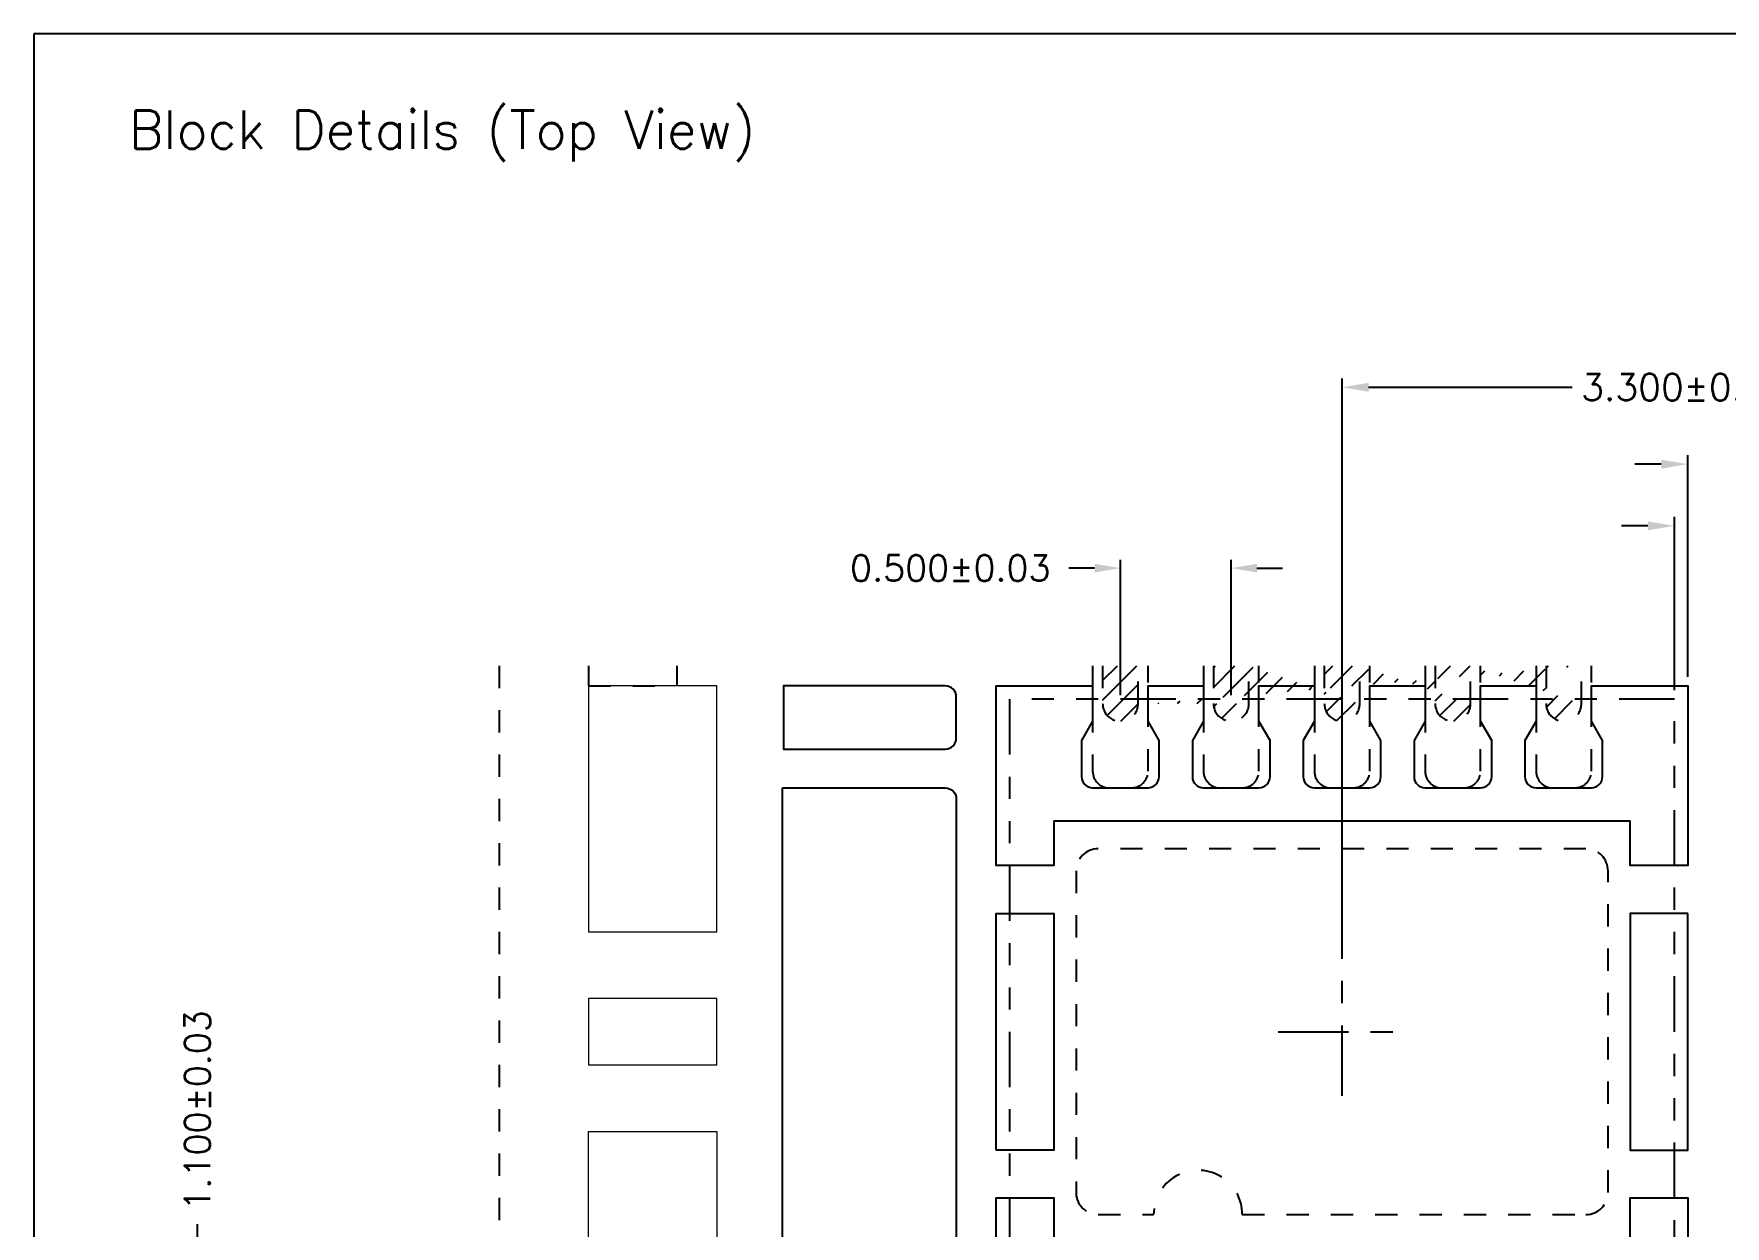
# Model space of a CAD drawing. Extents: x -347 to 20, y -460 to 3.
# Drawn here: x -16.8 to -9.17, y -2.26 to 3.11 of the extents above; entities that cross this region are included whole.
import ezdxf

# ---------------------------------------------------------------- set-up
doc = ezdxf.new("R2010")
doc.units = 0
doc.header["$MEASUREMENT"] = 0
for name, pattern in [('CENTER', [50.800000000000004, 31.75, -6.35, 6.35, -6.35]), ('HIDDEN', [0.375, 0.25, -0.125]), ('PHANTOM', [2.5, 1.25, -0.25, 0.25, -0.25, 0.25, -0.25])]:
    doc.linetypes.add(name, pattern=pattern)
doc.layers.get('DEFPOINTS').update_dxf_attribs({"linetype": 'CONTINUOUS'})
for name, color, linetype in [('1D', 4, 'CONTINUOUS'), ('2', 7, 'CONTINUOUS'), ('2D', 4, 'CONTINUOUS'), ('3D', 4, 'CONTINUOUS'), ('TEMPLATE', 6, 'CONTINUOUS')]:
    doc.layers.add(name, color=color, linetype=linetype)
doc.styles.add('simplex', font='SIMPLEX.SHX')
doc.dimstyles.get("Standard").update_dxf_attribs({"dimscale": 0, "dimtxt": 0.058, "dimasz": 0.058, "dimexe": 0.019, "dimexo": 0.019, "dimgap": 0.019, "dimtad": 0, "dimdec": 3, "dimzin": 0, "dimdsep": 46, "dimtxsty": 'simplex', "dimcen": 0.019, "dimclrd": 4, "dimclre": 256, "dimclrt": 4, "dimadec": 1, "dimazin": 0, "dimtfac": 1, "dimtdec": 3, "dimtofl": 0, "dimtmove": 0, "dimatfit": 0, "dimfxl": 1, "dimtolj": 1, "dimtzin": 0, "dimlwd": -1, "dimlwe": -1, "dimarcsym": 0})

# ---------------------------------------------------------------- blocks, each defined once
blk = doc.blocks.new('*D11')
at = {"layer": '1D', "color": 4, "linetype": 'ByBlock', "transparency": 16777216}
for p, q in [((-16.05910428934659, -2.371445875798357), (-16.05910428934659, -2.255445875798358)), ((-16.05910428934659, -3.703445875798481), (-16.05910428934659, -3.819445875798481))]:
    blk.add_line(p, q, dxfattribs=at)
at = {"layer": '1D', "linetype": 'ByBlock', "transparency": 16777216}
for p, q in [((-11.98391896788505, -2.487445875798357), (-16.09710428934659, -2.487445875798358)), ((-11.98391896788504, -3.58744587579848), (-16.09710428934659, -3.587445875798481))]:
    blk.add_line(p, q, dxfattribs=at)
at = {"layer": '1D', "color": 4, "linetype": 'ByBlock', "transparency": 16777216}
for points in [[(-16.07843762267992, -2.371445875798357), (-16.03977095601325, -2.371445875798357), (-16.05910428934659, -2.487445875798358)], [(-16.07843762267992, -3.703445875798481), (-16.03977095601325, -3.703445875798481), (-16.05910428934659, -3.587445875798481)]]:
    blk.add_solid(points, dxfattribs=at)
at = {"layer": 'DEFPOINTS', "color": 0, "linetype": 'ByBlock', "transparency": 16777216}
for p in [(-16.05910428934659, -2.487445875798358), (-11.94591896788505, -2.487445875798357), (-11.94591896788504, -3.58744587579848)]:
    blk.add_point(p, dxfattribs=at)
at = {"layer": '1D', "color": 4, "linetype": 'ByBlock', "transparency": 16777216, "insert": (-16.05910428934658, -1.742398256750734), "char_height": 0.116, "attachment_point": 5, "rotation": 90, "style": 'simplex'}
blk.add_mtext('\\A1;1.100±0.03', dxfattribs=at)
blk = doc.blocks.new('*D12')
at = {"layer": '1D', "color": 4, "linetype": 'ByBlock', "transparency": 16777216}
for p, q in [((-12.01191896788507, 0.7035487418493176), (-12.12791896788507, 0.7035487418493176)), ((-11.27991896788507, 0.7035487418493176), (-11.16391896788507, 0.7035487418493176))]:
    blk.add_line(p, q, dxfattribs=at)
at = {"layer": '1D', "linetype": 'ByBlock', "transparency": 16777216}
for p, q in [((-11.89591896788507, 0.1305541242016437), (-11.89591896788507, 0.7415487418493176)), ((-11.39591896788507, 0.1305541242016437), (-11.39591896788507, 0.7415487418493176))]:
    blk.add_line(p, q, dxfattribs=at)
at = {"layer": '1D', "color": 4, "linetype": 'ByBlock', "transparency": 16777216}
for points in [[(-12.01191896788507, 0.7228820751826509), (-12.01191896788507, 0.6842154085159843), (-11.89591896788507, 0.7035487418493176)], [(-11.27991896788507, 0.7228820751826509), (-11.27991896788507, 0.6842154085159843), (-11.39591896788507, 0.7035487418493176)]]:
    blk.add_solid(points, dxfattribs=at)
at = {"layer": 'DEFPOINTS', "color": 0, "linetype": 'ByBlock', "transparency": 16777216}
for p in [(-11.89591896788507, 0.7035487418493176), (-11.89591896788507, 0.09255412420164372), (-11.39591896788507, 0.09255412420164372)]:
    blk.add_point(p, dxfattribs=at)
at = {"layer": '1D', "color": 4, "linetype": 'ByBlock', "transparency": 16777216, "insert": (-12.66306182502793, 0.7035487418493176), "char_height": 0.116, "width": 0.464, "attachment_point": 5, "style": 'simplex'}
blk.add_mtext('\\A1;0.500±0.03', dxfattribs=at)

msp = doc.modelspace()

# ---------------------------------------------------------------- hatches: boundary and pattern name
at = {"layer": '3D', "linetype": 'ByBlock'}
h = msp.add_hatch(dxfattribs=at)
h.set_pattern_fill('ANSI31', color=4, scale=0.5)
h.set_pattern_definition([(45, (-3.068121561531427, 0), (-0.04419417382415922, 0.04419417382415922), [])])
edge = h.paths.add_edge_path()
edge.add_line((-11.47591896788503, 0.2625541242018419), (-11.47591896788508, 0.09255412420165054))
edge.add_arc((-11.39591896788507, 0.09255412420164372), 0.0800000000000125, 179.9999999999951, 360.0000000000048)
edge.add_line((-11.31591896788511, 0.09255412420162035), (-11.31591896788506, 0.2625541242016438))
edge.add_line((-11.31591896788506, 0.2625541242014801), (-11.47591896788503, 0.2625541242015269))
edge = h.paths.add_edge_path()
edge.add_line((-10.97591896788503, 0.2625541242016918), (-10.97591896788509, 0.09255412420165054))
edge.add_arc((-10.89591896788507, 0.09255412420164372), 0.0800000000000125, 179.9999999999951, 360.0000000000048)
edge.add_line((-10.81591896788511, 0.09255412420162035), (-10.81591896788506, 0.2625541242016438))
edge.add_line((-10.81591896788506, 0.2625541242013338), (-10.97591896788503, 0.2625541242013806))
edge = h.paths.add_edge_path(flags=17)
edge.add_line((-10.47591896788503, 0.2625541242016438), (-10.47591896788508, 0.09255412420165054))
edge.add_arc((-10.39591896788507, 0.09255412420164372), 0.0800000000000125, 179.9999999999951, 360.0000000000048)
edge.add_line((-10.31591896788511, 0.09255412420162035), (-10.31591896788506, 0.2625541242016438))
edge.add_line((-10.31591896788506, 0.2625541242011875), (-10.47591896788503, 0.2625541242012343))
edge = h.paths.add_edge_path()
edge.add_line((-9.975918967885034, 0.2625541242016438), (-9.975918967885084, 0.09255412420165054))
edge.add_arc((-9.895918967885072, 0.09255412420164372), 0.0800000000000125, 179.9999999999951, 360.0000000000048)
edge.add_line((-9.815918967885109, 0.09255412420162035), (-9.81591896788506, 0.2625541242016438))
edge.add_line((-9.81591896788506, 0.2625541242010412), (-9.975918967885034, 0.262554124201088))
edge = h.paths.add_edge_path()
edge.add_line((-11.97591896788504, 0.2625541242016731), (-11.81591896788506, 0.2625541242016263))
edge.add_line((-11.81591896788511, 0.08748693329785387), (-11.81591896788506, 0.2625541242016438))
edge.add_line((-11.97591896788504, 0.2625541242016731), (-11.97591896788508, 0.09255412420165054))
edge.add_arc((-11.89591896788507, 0.09255412420164372), 0.0800000000000125, 179.9999999999951, 360.0000000000048)
edge.add_line((-11.31591896788511, 0.0925541242016204), (-11.31591896788506, 0.2625541242016438))
edge.add_line((-10.81591896788511, 0.0925541242016204), (-10.81591896788506, 0.2625541242016438))
edge.add_line((-10.31591896788511, 0.0925541242016204), (-10.31591896788506, 0.2625541242016438))
edge.add_line((-9.815918967885109, 0.0925541242016204), (-9.81591896788506, 0.2625541242016438))

# ---------------------------------------------------------------- linework, layer by layer
at = {"layer": '2', "lineweight": 20}
for points in [[(-14.29593250467151, -0.9374458758081077), (-13.71593250467181, -0.9374458758080508), (-13.71593250467181, 0.1725541242021378), (-14.29593250467157, 0.1725541242021378)], [(-14.29593250467163, -1.53744587580813), (-13.7159325046717, -1.537445875808074), (-13.7159325046717, -1.237445875808005), (-14.29593250467163, -1.237445875808062)], [(-13.7159325046717, -1.837445875808255), (-13.7159325046717, -2.94744587579673), (-14.29593250467151, -2.94744587579673), (-14.29593250467151, -1.837445875808255)]]:
    msp.add_lwpolyline(points, close=True, dxfattribs=at)
at = {"layer": '2'}
for points in [[(-12.68593250466559, -0.1124458757992515, 0.414213562373428), (-12.63593250466558, -0.0624458757992401), (-12.63593250466563, 0.1225541242010464, 0.4142135623728453), (-12.68593250466553, 0.1725541242010578), (-13.4159325046643, 0.1725541242021378), (-13.41593250466498, -0.1124458757991946)], [(-10.7209185573836, -0.2374458171558289), (-10.72091874902562, -0.07404749090754459), (-10.77091885059828, 0.01255499082630385), (-10.77091903825637, 0.1725541242015693), (-10.52091903825762, 0.1725541242015693), (-10.52091885059987, 0.01255528404358719), (-10.57091874902587, -0.07404731497716321), (-10.5709185573834, -0.2374459344410824, 0.4142132188528323), (-10.52091855738344, -0.2874458757984102), (-10.27091855738321, -0.2874458757984102, 0.4142139058932747), (-10.22091855738326, -0.2374458171558289), (-10.22091874902596, -0.0740469044729779), (-10.27091885059873, 0.01255557726087053), (-10.27091903825603, 0.1725541242015693), (-10.02091903825728, 0.1725541242015693), (-10.02091885060033, 0.01255587047809703), (-10.07091874902621, -0.07404672854259653), (-10.07091855738317, -0.2374459344409687, 0.4142132188528324), (-10.02091855738321, -0.2874458757984102), (-9.770918557382872, -0.2874458757984102, 0.4142139058932747), (-9.720918557382918, -0.2374458171558289), (-9.720918749026298, -0.07404631803841122), (-9.770918850599076, 0.01255616369538037), (-9.770919038255686, 0.1725541242015693), (-9.335932504671534, 0.1725541242015693), (-9.335932504671534, -0.6374480654727521), (-9.595932504671525, -0.6374477605267388), (-9.595932504671525, -0.4374458757984443), (-12.19593250467155, -0.4374458757984443), (-12.19593250467155, -0.6374447110672308), (-12.45593250467154, -0.6374444061212743), (-12.45593250467154, 0.1725541242015693), (-12.02091903825864, 0.1725541242015693), (-12.02091885059896, 0.01255352474000082), (-12.07091874902484, -0.07404907428074958), (-12.07091855738453, -0.2374459344409687, 0.4142132188528324), (-12.02091855738458, -0.2874458757984102), (-11.77091855738424, -0.2874458757984102, 0.4142139058932747), (-11.72091855738428, -0.2374458171558289), (-11.72091874902493, -0.07404866377656427), (-11.7709188505976, 0.01255381795728416), (-11.77091903825705, 0.1725541242015693), (-11.5209190382583, 0.1725541242015693), (-11.52091885059919, 0.01255411117451066), (-11.57091874902518, -0.0740484878461829), (-11.57091855738408, -0.2374459344410824, 0.4142132188526658), (-11.52091855738412, -0.2874458757984102), (-11.27091855738378, -0.2874458757984102, 0.4142139058938574), (-11.22091855738383, -0.2374458171558289), (-11.22091874902527, -0.07404807734199759), (-11.27091885059805, 0.01255440439179401), (-11.27091903825671, 0.1725541242015693), (-11.02091903825796, 0.1725541242015693), (-11.02091885059964, 0.01255469760907735), (-11.07091874902552, -0.07404790141167306), (-11.07091855738385, -0.2374459344410256, 0.4142132188531654), (-11.0209185573839, -0.2874458757984102), (-10.77091855738355, -0.2874458757984102, 0.4142139058933579)]]:
    msp.add_lwpolyline(points, format="xyb", close=True, dxfattribs=at)
at = {"layer": '2', "linetype": 'ByBlock'}
msp.add_lwpolyline([(-13.41993250467489, -0.287445875798467), (-12.68593250467451, -0.2874458757984102, -0.4142135623707642), (-12.6359325046745, -0.3374458757980805), (-12.63593250467484, -2.487445875798342), (-13.41993250467489, -2.487445875798342)], format="xyb", close=True, dxfattribs=at)
at = {"layer": '2'}
for points in [[(-12.45593250467154, -1.92109763612312), (-12.45593250467154, -0.8537904561223812), (-12.19593250467155, -0.8537907610683377), (-12.19593250467155, -1.921097941069077)], [(-9.335932504671534, -0.8537941154738591), (-9.595932504671525, -0.8537938105278458), (-9.595932504671525, -1.921100990528528), (-9.335932504671534, -1.921101295474655)]]:
    msp.add_lwpolyline(points, close=True, dxfattribs=at)
for points in [[(-12.45593250467154, -2.947445875798435), (-12.45593250467154, -2.137443686124114), (-12.19593250467155, -2.13744399107007), (-12.19593250467155, -2.337445875798422)], [(-9.595932504671525, -2.337445875798422), (-9.595932504671525, -2.137447040529578), (-9.335932504671534, -2.137447345475592), (-9.335932504671534, -2.947445875798435)]]:
    msp.add_lwpolyline(points, dxfattribs=at)
at = {"layer": '2D', "linetype": 'ByBlock'}
for p, q in [((-10.89593250467146, -1.05869587579834), (-10.89593250467146, 1.559302074825704)), ((-9.335932504671453, 0.2125541242016689), (-9.335932504671453, 1.212471012777409)), ((-9.395932504671455, 0.1525541242016666), (-9.395932504671455, 0.9343214322835629))]:
    msp.add_line(p, q, dxfattribs=at)
at = {"layer": '2D', "color": 4, "linetype": 'ByBlock'}
for p, q in [((-10.77593250467146, 1.519302074825704), (-9.85736107610002, 1.519302074825704)), ((-9.455932504671452, 1.172471012777409), (-9.575932504671453, 1.172471012777409)), ((-9.515932504671454, 0.8943214322835629), (-9.635932504671455, 0.8943214322835629))]:
    msp.add_line(p, q, dxfattribs=at)
at = {"layer": '2D', "linetype": 'HIDDEN', "ltscale": 0.2}
msp.add_line((-14.69593250467283, -7.437445875798629), (-14.695932504673, 0.2625541242033491), dxfattribs=at)
at = {"layer": '2D', "linetype": 'CENTER', "ltscale": 0.01}
for p, q in [((-10.89593250467146, -1.676195875798327), (-10.89593250467146, -1.09869587579834)), ((-11.18468250467145, -1.387445875798333), (-10.60718250467146, -1.387445875798333))]:
    msp.add_line(p, q, dxfattribs=at)
at = {"layer": '2D', "linetype": 'HIDDEN', "ltscale": 0.2}
for points in [[(-14.29593250467151, 0.2625541242021696), (-14.29593250467151, 0.1725541242021378), (-13.89593250467154, 0.1725541242021378), (-13.89593250467154, 0.2625541242021696)], [(-11.81591896788511, 0.0925541242016204), (-11.81591896788506, 0.2625541242016438)], [(-11.81591896788511, 0.0864108246667834), (-11.81591896788506, 0.2625541242016438)], [(-11.31591896788511, 0.0925541242016204), (-11.31591896788506, 0.2625541242016438)], [(-11.31591896788511, 0.09255412420162035), (-11.31591896788506, 0.2625541242016438)], [(-10.81591896788511, 0.0925541242016204), (-10.81591896788506, 0.2625541242016438)], [(-10.81591896788511, 0.09255412420162035), (-10.81591896788506, 0.2625541242016438)], [(-10.31591896788511, 0.0925541242016204), (-10.31591896788506, 0.2625541242016438)], [(-10.31591896788511, 0.09255412420162035), (-10.31591896788506, 0.2625541242016438)], [(-9.815918967885109, 0.0925541242016204), (-9.81591896788506, 0.2625541242016438)], [(-9.815918967885109, 0.09255412420162035), (-9.81591896788506, 0.2625541242016438)]]:
    msp.add_lwpolyline(points, dxfattribs=at)
for points in [[(-12.02091896788504, 0.2625541242016438), (-12.02091896788504, -0.2124458757983789, 0.4142135623729951), (-11.94591896788505, -0.2874458757983676), (-11.84591896788509, -0.2874458757983676, 0.4142135623731902), (-11.77091896788504, -0.2124458757983789), (-11.77091896788504, 0.2625541242016438)], [(-11.97591896788504, 0.2625541242016731), (-11.97591896788508, 0.09255412420165054, 1.000000000000085), (-11.81591896788506, 0.09255412420165054)], [(-11.52091896788504, 0.2625541242016438), (-11.52091896788504, -0.2124458757983789, 0.4142135623729951), (-11.44591896788505, -0.2874458757983676), (-11.34591896788509, -0.2874458757983676, 0.4142135623731902), (-11.27091896788504, -0.2124458757983789), (-11.27091896788504, 0.2625541242016438)], [(-11.47591896788503, 0.2625541242018419), (-11.47591896788508, 0.09255412420165054, 1.000000000000085), (-11.31591896788506, 0.09255412420165054)], [(-11.02091896788504, 0.2625541242016438), (-11.02091896788504, -0.2124458757983789, 0.4142135623729951), (-10.94591896788505, -0.2874458757983676), (-10.84591896788509, -0.2874458757983676, 0.4142135623731902), (-10.77091896788504, -0.2124458757983789), (-10.77091896788504, 0.2625541242016438)], [(-10.97591896788502, 0.2625541242016918), (-10.97591896788508, 0.09255412420165054, 1.000000000000085), (-10.81591896788506, 0.09255412420165054)], [(-10.52091896788504, 0.2625541242016438), (-10.52091896788504, -0.2124458757983789, 0.4142135623729951), (-10.44591896788505, -0.2874458757983676), (-10.34591896788509, -0.2874458757983676, 0.4142135623731902), (-10.27091896788504, -0.2124458757983789), (-10.27091896788504, 0.2625541242016438)], [(-10.47591896788503, 0.2625541242016438), (-10.47591896788508, 0.09255412420165054, 1.000000000000085), (-10.31591896788506, 0.09255412420165054)], [(-10.02091896788504, 0.2625541242016438), (-10.02091896788504, -0.2124458757983789, 0.4142135623729951), (-9.945918967885055, -0.2874458757983676), (-9.845918967885089, -0.2874458757983676, 0.4142135623731902), (-9.770918967885043, -0.2124458757983789), (-9.770918967885043, 0.2625541242016438)], [(-9.975918967885034, 0.2625541242016438), (-9.975918967885084, 0.09255412420165054, 1.000000000000085), (-9.81591896788506, 0.09255412420165054)], [(-11.34592292810675, -2.212445875798348), (-9.795932504671441, -2.212445875798319, 0.414213562373095), (-9.695932504671475, -2.112445875798325), (-9.695932504671475, -0.6624458757983365, 0.414213562373095), (-9.795932504671441, -0.5624458757983422), (-11.99593250467143, -0.5624458757983422, 0.414213562373095), (-12.09593250467145, -0.6624458757983365), (-12.09593250467145, -2.112445875798325, 0.414213562373145), (-11.99593250467143, -2.212445875798319), (-11.74592292365782, -2.212445875798319, -1.000087239991921), (-11.34592292594635, -2.212421111168051, 1.000087239991921)]]:
    msp.add_lwpolyline(points, format="xyb", dxfattribs=at)
at = {"layer": '2D', "color": 2, "linetype": 'PHANTOM', "ltscale": 0.2}
msp.add_lwpolyline([(-9.395932504671455, -2.887445875798333), (-9.395932504671455, 0.1125541242016665), (-12.39593250467146, 0.1125541242016665), (-12.39593250467146, -2.887445875798333)], close=True, dxfattribs=at)
at = {"layer": '2D', "color": 4, "linetype": 'ByBlock'}
for points in [[(-10.77593250467146, 1.539302074825704), (-10.77593250467146, 1.499302074825704), (-10.89593250467146, 1.519302074825704)], [(-9.455932504671452, 1.192471012777408), (-9.455932504671452, 1.152471012777409), (-9.335932504671453, 1.172471012777409)], [(-9.515932504671454, 0.9143214322835624), (-9.515932504671454, 0.8743214322835633), (-9.395932504671455, 0.8943214322835629)]]:
    msp.add_solid(points, dxfattribs=at)
at = {"layer": 'TEMPLATE', "color": 6}
msp.add_lwpolyline([(-16.79731849842988, 3.113555411013409), (-16.79731849842988, -15.2561940748489), (-3.751438968000505, -15.2561940748489), (-3.751438968000505, 3.113555411013409)], close=True, dxfattribs=at)

# ---------------------------------------------------------------- texts
at = {"layer": '2D', "style": 'simplex'}
msp.add_text('Block Details (Top View)', height=0.172658304, dxfattribs=at).set_placement((-16.36850876388763, 2.595480570459246))
at = {"layer": '2D', "color": 4, "linetype": 'ByBlock', "style": 'simplex'}
msp.add_text('3.300±0.025', height=0.12, dxfattribs=at).set_placement((-9.81736107610002, 1.459302074825704))

# ---------------------------------------------------------------- dimensions: what is measured, and where the dimension line sits
at = {"layer": '1D', "linetype": 'ByBlock'}
for p1, p2, distance, picture, middle in [((-11.39591896788507, 0.09255412420164372), (-11.89591896788507, 0.09255412420164372), -0.6109946176476739, '*D12', (-12.66306182502793, 0.7035487418493176)), ((-11.94591896788504, -3.587445875798478), (-11.94591896788505, -2.487445875798356), 4.11318532146154, '*D11', (-16.05910428934658, -1.742398256750734))]:
    dim = msp.add_aligned_dim(p1=p1, p2=p2, distance=distance, text='<>±0.03', dimstyle='Standard', override={"dimscale": 2}, dxfattribs=at)
    dim.commit()
    dim.dimension.update_dxf_attribs({"geometry": picture, "text_midpoint": middle})

doc.saveas('drawing.dxf')
